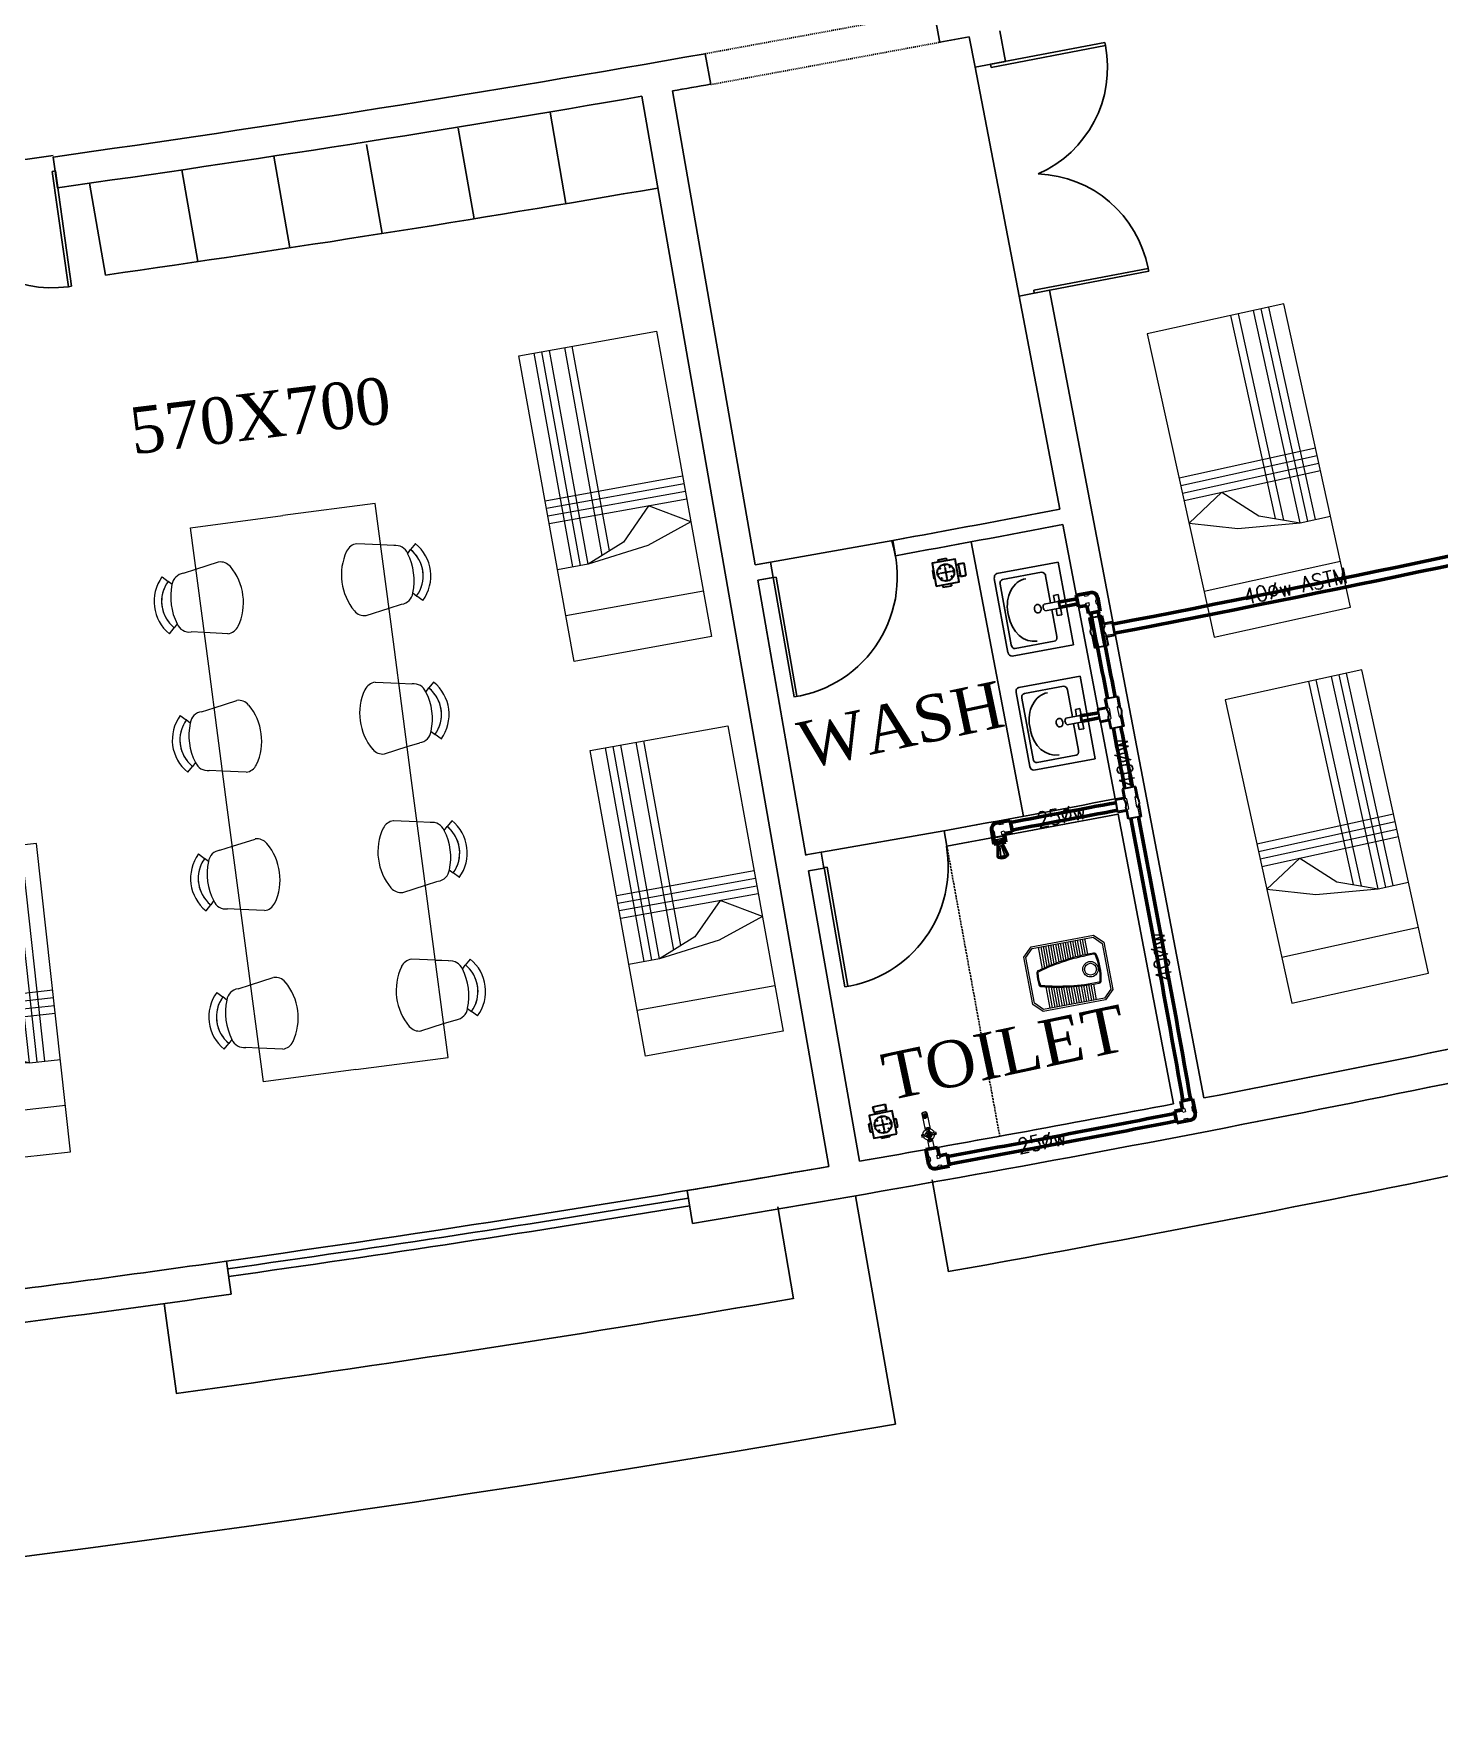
# Model space of a CAD drawing. Header units: metres. Extents: x 159409 to 239023, y 50504 to 95165.
# Drawn here: x 195314 to 196219, y 74682 to 75770 of the extents above; entities that cross this region are included whole.
import ezdxf
from ezdxf.enums import TextEntityAlignment as Align

# ---------------------------------------------------------------- set-up
doc = ezdxf.new("R2010")
doc.units = ezdxf.units.M
doc.header["$MEASUREMENT"] = 0
for name, pattern in [('09.MASON DET$0$HIDDEN', [0.125, 0.0625, -0.0625]), ('CONTINU', [0]), ('DASHED', [0.1875, 0.125, -0.0625])]:
    doc.linetypes.add(name, pattern=pattern)
for name, color, linetype in [('A-TEXT', 3, 'Continuous'), ('SANTEH', 7, 'Continuous'), ('TEXT', 3, 'Continuous')]:
    doc.layers.add(name, color=color, linetype=linetype)
for name, color, linetype, lineweight in [('cad-block.com', 7, 'Continuous', 5), ('FURN', 8, 'Continuous', 5), ('RJ- ANGLEValve', 1, 'Continuous', 25), ('RJ- D - TEXT', 7, 'Continuous', 20), ('RJ- DRA- FLOOR TRAP', 8, 'Continuous', 30), ('RJ- DRA-WASTE PIPE', 130, 'Continuous', 30), ('RJ- WS - SOLAR HW', 232, 'Continuous', 30), ('RJ- WS- COLD WATER', 152, 'Continuous', 30)]:
    doc.layers.add(name, color=color, linetype=linetype, lineweight=lineweight)
doc.styles.add('DIM', font='times.ttf', dxfattribs={"height": 0.3})
doc.styles.add('RJ', font='romans.shx')
doc.styles.get("Standard").update_dxf_attribs({"font": 'times.ttf', "height": 18})

# ---------------------------------------------------------------- blocks, each defined once
blk = doc.blocks.new('d2')
at = {"color": 8, "ltscale": 8}
for p, q in [((-332.772, -186.458, 9945.752), (-332.753, -186.454, 9945.752)), ((-332.628, -187.194, 9945.752), (-332.772, -186.458, 9945.752)), ((-332.609, -187.19, 9945.752), (-332.753, -186.454, 9945.752)), ((-332.753, -186.454, 9945.752), (-332.753, -186.454, 9945.732)), ((-332.753, -186.454, 9945.732), (-332.753, -186.454, 9945.732)), ((-334.226, -186.743, 9945.752), (-334.206, -186.739, 9945.752)), ((-334.082, -187.479, 9945.752), (-334.226, -186.743, 9945.752)), ((-334.062, -187.475, 9945.752), (-334.206, -186.739, 9945.752)), ((-332.628, -187.194, 9945.752), (-332.609, -187.19, 9945.752)), ((-334.063, -187.577, 9945.752), (-332.589, -187.288, 9945.752)), ((-334.082, -187.479, 9945.752), (-334.062, -187.475, 9945.752))]:
    blk.add_line(p, q, dxfattribs=at)
for centre, start, end in [((-332.628, -187.194, 9945.752), 101.092, 178.0402), ((-334.062, -187.475, 9945.752), 24.1438, 101.092)]:
    blk.add_arc(centre, 0.75, start, end, dxfattribs=at)
blk = doc.blocks.new('FREGTET')
at = {"layer": 'FURN'}
for p, q in [((-154.66, 109.191, -2766.571), (-154.635, 109.149, -2766.571)), ((-154.66, 109.191, -2766.571), (-154.635, 109.149, -2766.571)), ((-154.617, 109.122, -2766.571), (-154.635, 109.149, -2766.571)), ((-154.617, 109.122, -2766.571), (-154.635, 109.149, -2766.571)), ((-154.994, 109.041, -2766.571), (-155.133, 108.458, -2766.571)), ((-154.118, 108.833, -2766.571), (-154.994, 109.041, -2766.571)), ((-154.698, 109.057, -2766.571), (-154.732, 108.979, -2766.571)), ((-154.698, 109.057, -2766.571), (-154.732, 108.979, -2766.571)), ((-154.369, 109.063, -2766.571), (-154.341, 109.079, -2766.571)), ((-154.369, 109.063, -2766.571), (-154.341, 109.079, -2766.571)), ((-154.3, 109.105, -2766.571), (-154.341, 109.079, -2766.571)), ((-154.3, 109.105, -2766.571), (-154.341, 109.079, -2766.571)), ((-154.732, 108.979, -2766.571), (-154.793, 108.838, -2766.571)), ((-154.331, 108.884, -2766.571), (-154.327, 108.968, -2766.571)), ((-154.331, 108.884, -2766.571), (-154.327, 108.968, -2766.571)), ((-153.784, 108.982, -2766.571), (-153.76, 108.941, -2766.571)), ((-153.784, 108.982, -2766.571), (-153.76, 108.941, -2766.571)), ((-153.742, 108.914, -2766.571), (-153.76, 108.941, -2766.571)), ((-153.742, 108.914, -2766.571), (-153.76, 108.941, -2766.571)), ((-153.425, 108.897, -2766.571), (-153.465, 108.871, -2766.571)), ((-153.425, 108.897, -2766.571), (-153.465, 108.871, -2766.571)), ((-154.34, 108.731, -2766.571), (-154.331, 108.884, -2766.571)), ((-153.243, 108.625, -2766.571), (-154.118, 108.833, -2766.571)), ((-153.822, 108.848, -2766.571), (-153.856, 108.771, -2766.571)), ((-153.822, 108.848, -2766.571), (-153.856, 108.771, -2766.571)), ((-153.493, 108.854, -2766.571), (-153.465, 108.871, -2766.571)), ((-153.493, 108.854, -2766.571), (-153.465, 108.871, -2766.571)), ((-153.856, 108.771, -2766.571), (-153.917, 108.63, -2766.571)), ((-153.456, 108.676, -2766.571), (-153.451, 108.76, -2766.571)), ((-153.456, 108.676, -2766.571), (-153.451, 108.76, -2766.571)), ((-152.908, 108.774, -2766.571), (-152.884, 108.732, -2766.571)), ((-152.908, 108.774, -2766.571), (-152.884, 108.732, -2766.571)), ((-152.866, 108.705, -2766.571), (-152.884, 108.732, -2766.571)), ((-152.866, 108.705, -2766.571), (-152.884, 108.732, -2766.571)), ((-152.549, 108.689, -2766.571), (-152.59, 108.663, -2766.571)), ((-152.549, 108.689, -2766.571), (-152.59, 108.663, -2766.571)), ((-153.464, 108.523, -2766.571), (-153.456, 108.676, -2766.571)), ((-152.367, 108.417, -2766.571), (-153.243, 108.625, -2766.571)), ((-152.946, 108.64, -2766.571), (-152.98, 108.563, -2766.571)), ((-152.946, 108.64, -2766.571), (-152.98, 108.563, -2766.571)), ((-152.618, 108.646, -2766.571), (-152.59, 108.663, -2766.571)), ((-152.618, 108.646, -2766.571), (-152.59, 108.663, -2766.571)), ((-152.98, 108.563, -2766.571), (-153.042, 108.422, -2766.571)), ((-152.589, 108.314, -2766.571), (-152.58, 108.468, -2766.571)), ((-152.58, 108.468, -2766.571), (-152.576, 108.552, -2766.571)), ((-152.58, 108.468, -2766.571), (-152.576, 108.552, -2766.571)), ((-152.033, 108.566, -2766.571), (-152.008, 108.524, -2766.571)), ((-152.033, 108.566, -2766.571), (-152.008, 108.524, -2766.571)), ((-151.991, 108.497, -2766.571), (-152.008, 108.524, -2766.571)), ((-151.991, 108.497, -2766.571), (-152.008, 108.524, -2766.571)), ((-151.674, 108.481, -2766.571), (-151.714, 108.454, -2766.571)), ((-151.674, 108.481, -2766.571), (-151.714, 108.454, -2766.571)), ((-155.271, 107.874, -2766.571), (-155.133, 108.458, -2766.571)), ((-151.491, 108.209, -2766.571), (-152.367, 108.417, -2766.571)), ((-152.105, 108.355, -2766.571), (-152.166, 108.214, -2766.571)), ((-152.071, 108.432, -2766.571), (-152.105, 108.355, -2766.571)), ((-152.071, 108.432, -2766.571), (-152.105, 108.354, -2766.571)), ((-151.742, 108.438, -2766.571), (-151.714, 108.454, -2766.571)), ((-151.742, 108.438, -2766.571), (-151.714, 108.454, -2766.571)), ((-151.713, 108.106, -2766.571), (-151.705, 108.259, -2766.571)), ((-151.705, 108.259, -2766.571), (-151.7, 108.344, -2766.571)), ((-151.705, 108.259, -2766.571), (-151.7, 108.344, -2766.571)), ((-151.63, 107.625, -2766.571), (-151.491, 108.209, -2766.571)), ((-155.009, 107.811, -2766.571), (-155.001, 107.965, -2766.571)), ((-154.396, 107.666, -2766.571), (-155.271, 107.874, -2766.571)), ((-155.014, 107.727, -2766.571), (-155.009, 107.812, -2766.571)), ((-155.014, 107.727, -2766.571), (-155.009, 107.811, -2766.571)), ((-154.547, 107.857, -2766.571), (-154.609, 107.716, -2766.571)), ((-154.609, 107.716, -2766.571), (-154.643, 107.639, -2766.571)), ((-154.609, 107.716, -2766.571), (-154.643, 107.639, -2766.571)), ((-154.133, 107.603, -2766.571), (-154.125, 107.756, -2766.571)), ((-155.04, 107.59, -2766.571), (-154.999, 107.617, -2766.571)), ((-155.04, 107.59, -2766.571), (-154.999, 107.617, -2766.571)), ((-154.971, 107.633, -2766.571), (-154.999, 107.617, -2766.571)), ((-154.971, 107.633, -2766.571), (-154.999, 107.617, -2766.571)), ((-153.52, 107.458, -2766.571), (-154.396, 107.666, -2766.571)), ((-154.138, 107.519, -2766.571), (-154.133, 107.603, -2766.571)), ((-154.138, 107.519, -2766.571), (-154.133, 107.603, -2766.571)), ((-153.672, 107.649, -2766.571), (-153.733, 107.508, -2766.571)), ((-151.63, 107.625, -2766.571), (-151.769, 107.041, -2766.571)), ((-154.723, 107.574, -2766.571), (-154.705, 107.547, -2766.571)), ((-154.723, 107.574, -2766.571), (-154.705, 107.547, -2766.571)), ((-154.681, 107.505, -2766.571), (-154.705, 107.547, -2766.571)), ((-154.681, 107.505, -2766.571), (-154.705, 107.547, -2766.571)), ((-153.733, 107.508, -2766.571), (-153.767, 107.431, -2766.571)), ((-153.733, 107.508, -2766.571), (-153.767, 107.431, -2766.571)), ((-153.258, 107.395, -2766.571), (-153.249, 107.548, -2766.571)), ((-154.164, 107.382, -2766.571), (-154.124, 107.408, -2766.571)), ((-154.164, 107.382, -2766.571), (-154.124, 107.408, -2766.571)), ((-154.096, 107.425, -2766.571), (-154.124, 107.408, -2766.571)), ((-154.096, 107.425, -2766.571), (-154.124, 107.408, -2766.571)), ((-152.645, 107.249, -2766.571), (-153.52, 107.458, -2766.571)), ((-153.262, 107.311, -2766.571), (-153.258, 107.395, -2766.571)), ((-153.262, 107.311, -2766.571), (-153.258, 107.395, -2766.571)), ((-152.796, 107.441, -2766.571), (-152.858, 107.3, -2766.571)), ((-153.847, 107.366, -2766.571), (-153.83, 107.338, -2766.571)), ((-153.847, 107.366, -2766.571), (-153.83, 107.338, -2766.571)), ((-153.805, 107.297, -2766.571), (-153.83, 107.338, -2766.571)), ((-153.805, 107.297, -2766.571), (-153.83, 107.338, -2766.571)), ((-152.858, 107.3, -2766.571), (-152.892, 107.223, -2766.571)), ((-152.858, 107.3, -2766.571), (-152.892, 107.223, -2766.571)), ((-152.382, 107.187, -2766.571), (-152.374, 107.34, -2766.571)), ((-153.289, 107.174, -2766.571), (-153.248, 107.2, -2766.571)), ((-153.289, 107.174, -2766.571), (-153.248, 107.2, -2766.571)), ((-153.22, 107.216, -2766.571), (-153.248, 107.2, -2766.571)), ((-153.22, 107.216, -2766.571), (-153.248, 107.2, -2766.571)), ((-152.972, 107.157, -2766.571), (-152.954, 107.13, -2766.571)), ((-152.972, 107.157, -2766.571), (-152.954, 107.13, -2766.571)), ((-151.769, 107.041, -2766.571), (-152.645, 107.249, -2766.571)), ((-152.387, 107.103, -2766.571), (-152.382, 107.187, -2766.571)), ((-152.387, 107.103, -2766.571), (-152.382, 107.187, -2766.571)), ((-151.921, 107.233, -2766.571), (-151.982, 107.092, -2766.571)), ((-152.93, 107.089, -2766.571), (-152.954, 107.13, -2766.571)), ((-152.93, 107.089, -2766.571), (-152.954, 107.13, -2766.571)), ((-151.982, 107.092, -2766.571), (-152.016, 107.014, -2766.571)), ((-151.982, 107.092, -2766.571), (-152.016, 107.014, -2766.571)), ((-152.413, 106.966, -2766.571), (-152.373, 106.992, -2766.571)), ((-152.413, 106.966, -2766.571), (-152.373, 106.992, -2766.571)), ((-152.345, 107.008, -2766.571), (-152.373, 106.992, -2766.571)), ((-152.345, 107.008, -2766.571), (-152.373, 106.992, -2766.571)), ((-152.096, 106.949, -2766.571), (-152.078, 106.922, -2766.571)), ((-152.096, 106.949, -2766.571), (-152.078, 106.922, -2766.571)), ((-152.054, 106.88, -2766.571), (-152.078, 106.922, -2766.571)), ((-152.054, 106.88, -2766.571), (-152.078, 106.922, -2766.571))]:
    blk.add_line(p, q, dxfattribs=at)
for centre, radius, start, end in [((-154.525, 108.959, -2766.571), 0.268, 33.0269, 120.2325), ((-154.525, 108.959, -2766.571), 0.268, 33.0269, 120.2325), ((-154.615, 109.037, -2766.571), 0.0847, 91.5148, 166.6297), ((-154.615, 109.037, -2766.571), 0.0847, 91.5148, 166.6297), ((-154.525, 108.959, -2766.571), 0.219, 33.0269, 120.2325), ((-154.525, 108.959, -2766.571), 0.219, 46.2775, 120.2325), ((-154.576, 108.746, -2766.571), 0.378, 56.8909, 96.3685), ((-154.576, 108.746, -2766.571), 0.378, 56.8909, 96.3685), ((-154.409, 108.988, -2766.571), 0.0847, 346.6297, 61.7447), ((-154.409, 108.988, -2766.571), 0.0847, 346.6297, 61.7447), ((-153.649, 108.751, -2766.571), 0.268, 33.0269, 120.2325), ((-153.649, 108.751, -2766.571), 0.268, 33.0269, 120.2325), ((-153.74, 108.829, -2766.571), 0.0847, 91.5148, 166.6297), ((-153.74, 108.829, -2766.571), 0.0847, 91.5148, 166.6297), ((-153.649, 108.751, -2766.571), 0.219, 33.0269, 120.2325), ((-153.649, 108.751, -2766.571), 0.219, 46.2775, 120.2325), ((-153.7, 108.538, -2766.571), 0.378, 56.8909, 96.3685), ((-153.7, 108.538, -2766.571), 0.378, 56.8909, 96.3685), ((-154.711, 108.819, -2766.571), 0.0847, 166.6297, 224.3988), ((-154.711, 108.819, -2766.571), 0.0847, 166.6297, 224.3988), ((-153.534, 108.78, -2766.571), 0.0847, 346.6297, 61.7447), ((-153.534, 108.78, -2766.571), 0.0847, 346.6297, 61.7447), ((-152.774, 108.543, -2766.571), 0.268, 33.0269, 120.2325), ((-152.774, 108.543, -2766.571), 0.268, 33.0269, 120.2325), ((-154.512, 109.013, -2766.571), 0.363, 224.3988, 288.8607), ((-154.512, 109.013, -2766.571), 0.363, 224.3988, 288.8607), ((-154.422, 108.75, -2766.571), 0.0847, 288.8607, 346.6297), ((-154.422, 108.75, -2766.571), 0.0847, 288.8607, 346.6297), ((-152.864, 108.621, -2766.571), 0.0847, 91.5148, 166.6297), ((-152.864, 108.621, -2766.571), 0.0847, 91.5148, 166.6297), ((-152.774, 108.543, -2766.571), 0.219, 33.0269, 120.2325), ((-152.774, 108.543, -2766.571), 0.219, 46.2775, 120.2325), ((-152.824, 108.33, -2766.571), 0.378, 56.8909, 96.3685), ((-152.824, 108.33, -2766.571), 0.378, 56.8909, 96.3685), ((-153.835, 108.611, -2766.571), 0.0847, 166.6297, 224.3988), ((-153.835, 108.611, -2766.571), 0.0847, 166.6297, 224.3988), ((-152.658, 108.572, -2766.571), 0.0847, 346.6297, 61.7447), ((-152.658, 108.572, -2766.571), 0.0847, 346.6297, 61.7447), ((-151.898, 108.335, -2766.571), 0.268, 33.0269, 120.2325), ((-151.898, 108.335, -2766.571), 0.268, 33.0269, 120.2325), ((-153.636, 108.805, -2766.571), 0.363, 224.3988, 288.8607), ((-153.636, 108.805, -2766.571), 0.363, 224.3988, 288.8607), ((-153.547, 108.542, -2766.571), 0.0847, 288.8607, 346.6297), ((-153.547, 108.542, -2766.571), 0.0847, 288.8607, 346.6297), ((-151.988, 108.413, -2766.571), 0.0847, 91.5148, 166.6297), ((-151.988, 108.413, -2766.571), 0.0847, 91.5148, 166.6297), ((-151.898, 108.335, -2766.571), 0.219, 33.0269, 120.2325), ((-151.898, 108.335, -2766.571), 0.219, 46.2775, 120.2325), ((-151.949, 108.122, -2766.571), 0.378, 56.8909, 96.3685), ((-151.949, 108.122, -2766.571), 0.378, 56.8909, 96.3685), ((-152.959, 108.403, -2766.571), 0.0847, 166.6297, 224.3988), ((-152.959, 108.403, -2766.571), 0.0847, 166.6297, 224.3988), ((-151.782, 108.364, -2766.571), 0.0847, 346.6297, 61.7447), ((-151.782, 108.364, -2766.571), 0.0847, 346.6297, 61.7447), ((-152.761, 108.597, -2766.571), 0.363, 224.3988, 288.8607), ((-152.761, 108.597, -2766.571), 0.363, 224.3988, 288.8607), ((-152.671, 108.334, -2766.571), 0.0847, 288.8607, 346.6297), ((-152.671, 108.334, -2766.571), 0.0847, 288.8607, 346.6297), ((-152.084, 108.194, -2766.571), 0.0847, 166.6297, 224.3988), ((-152.084, 108.194, -2766.571), 0.0847, 166.6297, 224.3988), ((-151.885, 108.389, -2766.571), 0.363, 224.3988, 288.8607), ((-151.885, 108.389, -2766.571), 0.363, 224.3988, 288.8607), ((-154.828, 107.682, -2766.571), 0.363, 44.3988, 108.8607), ((-154.828, 107.682, -2766.571), 0.363, 44.3988, 108.8607), ((-151.795, 108.126, -2766.571), 0.0847, 288.8607, 346.6297), ((-151.795, 108.126, -2766.571), 0.0847, 288.8607, 346.6297), ((-154.918, 107.945, -2766.571), 0.0847, 108.8607, 166.6297), ((-154.918, 107.945, -2766.571), 0.0847, 108.8607, 166.6297), ((-154.63, 107.876, -2766.571), 0.0847, 346.6297, 44.3988), ((-154.63, 107.876, -2766.571), 0.0847, 346.6297, 44.3988), ((-154.043, 107.737, -2766.571), 0.0847, 108.8607, 166.6297), ((-154.043, 107.737, -2766.571), 0.0847, 108.8607, 166.6297), ((-153.953, 107.474, -2766.571), 0.363, 44.3988, 108.8607), ((-153.953, 107.474, -2766.571), 0.363, 44.3988, 108.8607), ((-154.931, 107.707, -2766.571), 0.0847, 166.6297, 241.7447), ((-154.931, 107.707, -2766.571), 0.0847, 166.6297, 241.7447), ((-153.754, 107.668, -2766.571), 0.0847, 346.6297, 44.3988), ((-153.754, 107.668, -2766.571), 0.0847, 346.6297, 44.3988), ((-154.816, 107.736, -2766.571), 0.219, 213.0269, 300.2325), ((-154.816, 107.736, -2766.571), 0.219, 213.0269, 286.9819), ((-154.765, 107.949, -2766.571), 0.378, 236.8909, 276.3685), ((-154.765, 107.949, -2766.571), 0.378, 236.8909, 276.3685), ((-154.725, 107.658, -2766.571), 0.0847, 271.5148, 346.6297), ((-154.725, 107.658, -2766.571), 0.0847, 271.5148, 346.6297), ((-153.167, 107.529, -2766.571), 0.0847, 108.8607, 166.6297), ((-153.167, 107.529, -2766.571), 0.0847, 108.8607, 166.6297), ((-153.077, 107.266, -2766.571), 0.363, 44.3988, 108.8607), ((-153.077, 107.266, -2766.571), 0.363, 44.3988, 108.8607), ((-154.816, 107.736, -2766.571), 0.268, 213.0269, 300.2325), ((-154.816, 107.736, -2766.571), 0.268, 213.0269, 300.2325), ((-154.056, 107.499, -2766.571), 0.0847, 166.6297, 241.7447), ((-154.056, 107.499, -2766.571), 0.0847, 166.6297, 241.7447), ((-152.879, 107.46, -2766.571), 0.0847, 346.6297, 44.3988), ((-152.879, 107.46, -2766.571), 0.0847, 346.6297, 44.3988), ((-153.94, 107.528, -2766.571), 0.268, 213.0269, 300.2325), ((-153.94, 107.528, -2766.571), 0.268, 213.0269, 300.2325), ((-153.94, 107.528, -2766.571), 0.219, 213.0269, 300.2325), ((-153.94, 107.528, -2766.571), 0.219, 213.0269, 286.9819), ((-153.889, 107.741, -2766.571), 0.378, 236.8909, 276.3685), ((-153.889, 107.741, -2766.571), 0.378, 236.8909, 276.3685), ((-153.85, 107.45, -2766.571), 0.0847, 271.5148, 346.6297), ((-153.85, 107.45, -2766.571), 0.0847, 271.5148, 346.6297), ((-152.291, 107.321, -2766.571), 0.0847, 108.8607, 166.6297), ((-152.291, 107.321, -2766.571), 0.0847, 108.8607, 166.6297), ((-152.202, 107.058, -2766.571), 0.363, 44.3988, 108.8607), ((-152.202, 107.058, -2766.571), 0.363, 44.3988, 108.8607), ((-153.18, 107.291, -2766.571), 0.0847, 166.6297, 241.7447), ((-153.18, 107.291, -2766.571), 0.0847, 166.6297, 241.7447), ((-152.003, 107.252, -2766.571), 0.0847, 346.6297, 44.3988), ((-152.003, 107.252, -2766.571), 0.0847, 346.6297, 44.3988), ((-153.064, 107.32, -2766.571), 0.268, 213.0269, 300.2325), ((-153.064, 107.32, -2766.571), 0.268, 213.0269, 300.2325), ((-153.064, 107.32, -2766.571), 0.219, 213.0269, 300.2325), ((-153.064, 107.32, -2766.571), 0.219, 213.0269, 286.9819), ((-153.014, 107.533, -2766.571), 0.378, 236.8909, 276.3685), ((-153.014, 107.533, -2766.571), 0.378, 236.8909, 276.3685), ((-152.974, 107.242, -2766.571), 0.0847, 271.5148, 346.6297), ((-152.974, 107.242, -2766.571), 0.0847, 271.5148, 346.6297), ((-152.304, 107.083, -2766.571), 0.0847, 166.6297, 241.7447), ((-152.304, 107.083, -2766.571), 0.0847, 166.6297, 241.7447), ((-152.189, 107.112, -2766.571), 0.268, 213.0269, 300.2325), ((-152.189, 107.112, -2766.571), 0.268, 213.0269, 300.2325), ((-152.189, 107.112, -2766.571), 0.219, 213.0269, 300.2325), ((-152.189, 107.112, -2766.571), 0.219, 213.0269, 286.9819), ((-152.138, 107.325, -2766.571), 0.378, 236.8909, 276.3685), ((-152.138, 107.325, -2766.571), 0.378, 236.8909, 276.3685), ((-152.098, 107.034, -2766.571), 0.0847, 271.5148, 346.6297), ((-152.098, 107.034, -2766.571), 0.0847, 271.5148, 346.6297)]:
    blk.add_arc(centre, radius, start, end, dxfattribs=at)
blk = doc.blocks.new('A$C25933C84')
at = {"linetype": 'Continuous'}
for p, q in [((0, 0.9), (2, 0.9)), ((0, 0), (0, 0.9)), ((0.3, 0.9), (0.3, 0)), ((0.6, 0.7), (0.6, 0.9)), ((2, 0.9), (2, 0)), ((0.65, 0.3), (0.6, 0.7)), ((0.7, 0.45), (0.6, 0.7)), ((0.9, 0.25), (0.7, 0.45)), ((0.75, 0), (0.65, 0.3)), ((0.75, 0), (0.9, 0.25)), ((2, 0), (0, 0))]:
    blk.add_line(p, q, dxfattribs=at)
for p, q in [((0.9, 0), (0.9, 0.9)), ((0.95, 0), (0.95, 0.9)), ((1, 0), (1, 0.9)), ((1.05, 0), (1.05, 0.9)), ((0.6, 0.8), (2, 0.8)), ((0.6, 0.75), (2, 0.75)), ((0.6, 0.7), (2, 0.7)), ((0.64, 0.6), (2, 0.6)), ((0.66, 0.55), (2, 0.55))]:
    blk.add_line(p, q)
blk = doc.blocks.new('FEGREGRE')
at = {"color": 20, "ltscale": 10}
for p, q in [((356209.8, 113902.5, 0.4), (356220.3, 113843.4, 0.4)), ((356110.4, 113885.1, 0.4), (356120.5, 113826, 0.4)), ((355715.3, 113822.9, 0.4), (355723.3, 113764.9, 0.4))]:
    blk.add_line(p, q, dxfattribs=at)
for centre, start, end in [((353970.4, 126473.1, 0.4), 280.10083, 281.89721), ((353970.3, 126473.1, 0.4), 277.85338, 279.64858)]:
    blk.add_arc(centre, 12828.5, start, end, dxfattribs=at)
blk = doc.blocks.new('TRTH')
at = {"color": 42, "ltscale": 8}
for p, q in [((-589.839, -68.759), (-589.839, -67.98)), ((-589.819, -68.759), (-589.819, -67.979)), ((-589.839, -68.759), (-589.819, -68.759)), ((-589.839, -68.859), (-589.039, -68.859))]:
    blk.add_line(p, q, dxfattribs=at)
blk.add_arc((-589.819, -68.759), 0.78, 0, 91.4693, dxfattribs=at)
blk = doc.blocks.new('FEFRGR')
at = {"color": 1, "ltscale": 8}
for p, q in [((138643.8, 119828, 0.4), (138722.6, 119842, 0.4)), ((138645.5, 119818.1, 0.4), (138647.5, 119818.4, 0.4)), ((138645.5, 119818.1, 0.4), (138659, 119741.3, 0.4)), ((138647.5, 119818.4, 0.4), (138660.9, 119741.6, 0.4))]:
    blk.add_line(p, q, dxfattribs=at)
blk.add_arc((138647.5, 119818.4, 0.4), 78, 278.4355, 17.5068, dxfattribs=at)
blk = doc.blocks.new('Rac7')
at = {"color": 0}
for p, q in [((-39474, -23808), (-38988, -23808)), ((-39501, -24232), (-39501, -23830)), ((-39457, -23859), (-39457, -24115)), ((-39032, -23838), (-39430, -23838)), ((-39221, -23855), (-39241, -23855)), ((-39005, -24115), (-39005, -23859)), ((-39005, -23859), (-39005, -23859)), ((-38961, -23830), (-38961, -24232)), ((-39430, -24136), (-39253, -24136)), ((-39253, -24186), (-39253, -24094)), ((-39209, -24186), (-39209, -24094)), ((-39209, -24136), (-39032, -24136)), ((-38961, -24232), (-39501, -24232)), ((-39297, -24164), (-39253, -24164)), ((-39297, -24194), (-39297, -24164)), ((-39165, -24194), (-39297, -24194)), ((-39253, -24186), (-39209, -24186)), ((-39209, -24164), (-39165, -24164)), ((-39165, -24164), (-39165, -24194))]:
    blk.add_line(p, q, dxfattribs=at)
at = {"color": 0, "extrusion": (0, 0, -1)}
for centre, major_axis, start_param, end_param in [((-39474, -23830), (-27, 0), 0, 1.570796), ((-38988, -23830), (-27, 0), 1.570796, 3.141593), ((-39430, -23859), (-27, 0), 0, 1.570796), ((-39241, -24007), (-194, 0), 0, 1.570796), ((-39221, -24007), (-194, 0), 1.570796, 3.141593), ((-39032, -23859), (-27, 0), 1.570796, 3.141593), ((-39430, -24115), (-27, 0), -1.570796, 0), ((-39231, -24104), (-25.3, 0), 0.552816, 2.588777), ((-39032, -24115), (-27, 0), -3.141593, -1.570796)]:
    blk.add_ellipse(centre, major_axis=major_axis, ratio=0.785714, start_param=start_param, end_param=end_param, dxfattribs=at)
blk.add_ellipse((-39231, -24048), major_axis=(-27.9, 0), ratio=0.785714, dxfattribs=at)
blk = doc.blocks.new('A$C3F2B028C')
at = {"color": 34, "linetype": 'Continuous'}
for points in [[(0, -8), (0, 8)], [(8.1, 5.6), (3.9, 5.6), (3.9, -6.1), (16.2, -6.1), (16.2, 5.6), (11, 5.6)], [(8.1, 3.7), (3.9, 3.7)], [(8.1, 2.5), (8.1, 6.8), (11, 6.8), (11, 2.5)], [(34.5, 7.7), (16.2, 3.7), (11, 3.7)], [(34.5, 3.5), (16.2, 1.7)], [(34.5, -7.7), (16.2, -3.7), (3.9, -3.7)], [(34.5, -3.5), (16.2, -1.7)]]:
    blk.add_lwpolyline(points, dxfattribs=at)
for points in [[(3.9, 5.6, 0.303122), (0, 8)], [(34.5, -10.3, 0.446482), (34.5, 10.3)], [(34.5, -8, 0.372706), (34.5, 8)], [(34.5, -3.4, 0.176556), (34.5, 3.4)], [(0, -8, 0.170448), (3.9, -6.1)]]:
    blk.add_lwpolyline(points, format="xyb", dxfattribs=at)
blk.add_lwpolyline([(34.5, -10.3), (34.5, 10.3), (16.2, 5.7), (16.2, -6.1)], close=True, dxfattribs=at)
for radius in [3.07, 2.68]:
    blk.add_circle((9.5, -0.3), radius, dxfattribs=at)
blk = doc.blocks.new('11')
at = {"layer": 'cad-block.com', "color": 193, "linetype": 'CONTINU'}
for points in [[(2881.4, 12621.8, 0.299875), (2858.2, 12598.7)], [(2916.6, 12598.7, 0.299858), (2893.4, 12621.8)], [(2858.2, 12586.7, 0.299878), (2881.4, 12563.5)], [(2881.4, 12608.6, 0.21619), (2871.4, 12598.7)], [(2871.4, 12586.7, 0.216195), (2881.4, 12576.7)], [(2881.4, 12603.4, 0.138814), (2876.7, 12598.7)], [(2876.7, 12586.7, 0.138819), (2881.4, 12581.9)], [(2881.4, 12603, 0.131669), (2877, 12598.7)], [(2877, 12586.7, 0.131679), (2881.4, 12582.3)], [(2879.4, 12598.7, 0.414466), (2881.4, 12600.7)], [(2881.4, 12584.7, 0.414465), (2879.4, 12586.7)], [(2903.4, 12598.7, 0.216158), (2893.4, 12608.6)], [(2898.1, 12598.7, 0.13877), (2893.4, 12603.4)], [(2897.8, 12598.7, 0.131627), (2893.4, 12603)], [(2893.4, 12600.7, 0.41557), (2895.4, 12598.7)], [(2895.4, 12586.7, 0.414476), (2893.4, 12584.7)], [(2893.4, 12582.3, 0.131637), (2897.8, 12586.7)], [(2893.4, 12581.9, 0.138776), (2898.1, 12586.7)], [(2893.4, 12576.7, 0.216162), (2903.4, 12586.7)], [(2893.4, 12563.5, 0.299861), (2916.6, 12586.7)]]:
    blk.add_lwpolyline(points, format="xyb", dxfattribs=at)
for points in [[(2881.4, 12600.7), (2881.4, 12629.7)], [(2881.4, 12629.7), (2893.4, 12629.7)], [(2887.4, 12555.7), (2887.4, 12629.7)], [(2893.4, 12600.7), (2893.4, 12629.7)], [(2850.4, 12586.7), (2850.4, 12598.7)], [(2850.4, 12598.7), (2879.4, 12598.7)], [(2850.4, 12592.7), (2924.4, 12592.7)], [(2850.4, 12586.7), (2879.4, 12586.7)], [(2879.4, 12598.7), (2887.4, 12592.7)], [(2887.4, 12592.7), (2879.4, 12586.7)], [(2881.4, 12584.7), (2893.4, 12600.7)], [(2881.4, 12600.7), (2887.4, 12592.7)], [(2881.4, 12555.7), (2881.4, 12584.7)], [(2881.4, 12555.7), (2893.4, 12555.7)], [(2887.4, 12592.7), (2895.4, 12598.7)], [(2895.4, 12586.7), (2887.4, 12592.7)], [(2887.4, 12592.7), (2893.4, 12584.7)], [(2893.4, 12555.7), (2893.4, 12584.7)], [(2895.4, 12598.7), (2924.4, 12598.7)], [(2895.4, 12586.7), (2924.4, 12586.7)], [(2924.4, 12586.7), (2924.4, 12598.7)]]:
    blk.add_lwpolyline(points, dxfattribs=at)
blk = doc.blocks.new('A$C09B008CF')
at = {"ltscale": 10}
h = blk.add_hatch(dxfattribs=at)
h.set_pattern_fill('ANSI31', color=193)
h.set_pattern_definition([(45, (-199988.31619, -111860.95241), (-0.08838834765, 0.08838834765), [])])
edge = h.paths.add_edge_path()
edge.add_arc((9.3, 5.3), 1.57, 0, 360)
at = {"color": 193, "ltscale": 10}
for p, q in [((12.5, 47.9), (6, 47.9)), ((6, 1.5), (7.5, 0)), ((7.5, 0), (11, 0)), ((12.5, 1.5), (11, 0))]:
    blk.add_line(p, q, dxfattribs=at)
for radius in [2.74, 1.57]:
    blk.add_circle((9.3, 5.3), radius, dxfattribs=at)
at = {"layer": 'cad-block.com', "color": 193, "linetype": 'CONTINU'}
for points in [[(6, 36.1), (6, 47.9)], [(12.5, 36.1), (12.5, 47.9)], [(6, 1.5), (6, 22.8)], [(12.5, 1.5), (12.5, 22.8)]]:
    blk.add_lwpolyline(points, dxfattribs=at)
at = {"layer": 'cad-block.com', "color": 193, "linetype": 'CONTINU', "xscale": 0.25, "yscale": 0.25, "zscale": 0.25}
blk.add_blockref('11', (-712.6, -3118.7), dxfattribs=at)
blk = doc.blocks.new('Floor trap-3')
at = {"layer": 'RJ- DRA- FLOOR TRAP', "color": 8, "lineweight": 0}
for p, q in [((-3.8, 9.1), (-3.8, 12.5)), ((3.7, 9.1), (3.7, 12.5)), ((-7.5, 1.8), (-9, 1.8)), ((-3.8, 9.1), (3.7, 9.1)), ((-3.8, 9.1), (-3.4, 8.7)), ((-3.4, 8.7), (3.4, 8.7)), ((-3.4, 8.7), (-3.4, 7.5)), ((3.7, 9.1), (3.4, 8.7)), ((3.4, 8.7), (3.4, 7.5)), ((7.5, 1.8), (9, 1.8)), ((-7.5, -3.2), (-9, -3.2)), ((-2.5, -7.5), (-2.5, -8.3)), ((2.5, -7.5), (2.5, -8.3)), ((7.5, -3.2), (9, -3.2))]:
    blk.add_line(p, q, dxfattribs=at)
at = {"layer": 'RJ- DRA- FLOOR TRAP', "color": 11, "lineweight": 30}
for p, q in [((-3.6, 0), (3.6, 0)), ((0, 3.6), (0, -3.6))]:
    blk.add_line(p, q, dxfattribs=at)
at = {"layer": 'RJ- DRA- FLOOR TRAP', "color": 126, "lineweight": 30}
blk.add_lwpolyline([(7.5, -7.5), (7.5, 7.5), (-7.5, 7.5), (-7.5, -7.5)], close=True, dxfattribs=at)
blk.add_circle((0, 0), 5.5, dxfattribs=at)
at = {"layer": 'RJ- DRA- FLOOR TRAP', "lineweight": 30, "extrusion": (0, 0, -1)}
for centre, major_axis, start_param, end_param in [((-4.6, 0), (-0.165, 0.165), 3.141593, 9.424778), ((-3.2, 3.2), (0.165, 0.165), 4.712389, 10.995574), ((0, 4.6), (-0.165, 0.165), 3.141593, 9.424778), ((3.2, 3.2), (-0.165, 0.165), 3.141593, 9.424778), ((4.6, 0), (0.165, 0.165), 4.712389, 10.995574)]:
    blk.add_ellipse(centre, major_axis=major_axis, ratio=1, start_param=start_param, end_param=end_param, dxfattribs=at)
at = {"layer": 'RJ- DRA- FLOOR TRAP', "lineweight": 30}
for centre, major_axis, start_param, end_param in [((-3.2, -3.2), (0.165, -0.165), 4.712389, 10.995574), ((0, -4.6), (-0.165, -0.165), 3.141593, 9.424778), ((3.2, -3.2), (-0.165, -0.165), 3.141593, 9.424778)]:
    blk.add_ellipse(centre, major_axis=major_axis, ratio=1, start_param=start_param, end_param=end_param, dxfattribs=at)
at = {"layer": 'RJ- DRA-WASTE PIPE', "lineweight": 30}
for p, q in [((-4.1, 9.1), (-4.1, 12.5)), ((-4.1, 12.5), (4.1, 12.5)), ((4.1, 9.1), (4.1, 12.5)), ((-7.5, 2.1), (-9, 2.1)), ((-9, -3.4), (-9, 2.1)), ((-4.1, 9.1), (-3.8, 8.7)), ((-3.8, 8.7), (-3.8, 7.5)), ((4.1, 9.1), (3.7, 8.7)), ((3.7, 8.7), (3.7, 7.5)), ((7.5, 2.1), (9, 2.1)), ((9, -3.4), (9, 2.1)), ((-7.5, -3.4), (-9, -3.4)), ((-2.7, -7.5), (-2.7, -8.3)), ((-2.7, -8.3), (2.7, -8.3)), ((2.7, -7.5), (2.7, -8.3)), ((7.5, -3.4), (9, -3.4))]:
    blk.add_line(p, q, dxfattribs=at)
blk = doc.blocks.new('A$C48064110')
at = {"lineweight": 5}
for p, q in [((0, 0.467), (0.057, 0.524)), ((0, 0.057), (0, 0.467)), ((0.012, 0.462), (0.062, 0.512)), ((0.012, 0.062), (0.012, 0.462)), ((0.057, 0.524), (0.367, 0.524)), ((0.062, 0.512), (0.362, 0.512)), ((0.362, 0.512), (0.412, 0.462)), ((0.367, 0.524), (0.424, 0.467)), ((0.412, 0.462), (0.412, 0.062)), ((0.424, 0.467), (0.424, 0.057)), ((0.114, 0.408), (0.012, 0.408)), ((0.114, 0.392), (0.012, 0.392)), ((0.115, 0.376), (0.012, 0.376)), ((0.115, 0.36), (0.012, 0.36)), ((0.116, 0.344), (0.012, 0.344)), ((0.117, 0.328), (0.012, 0.328)), ((0.307, 0.328), (0.412, 0.328)), ((0.308, 0.344), (0.412, 0.344)), ((0.309, 0.376), (0.412, 0.376)), ((0.309, 0.36), (0.412, 0.36)), ((0.31, 0.408), (0.412, 0.408)), ((0.31, 0.392), (0.412, 0.392)), ((0.119, 0.312), (0.012, 0.312)), ((0.12, 0.296), (0.012, 0.296)), ((0.122, 0.28), (0.012, 0.28)), ((0.124, 0.264), (0.012, 0.264)), ((0.126, 0.248), (0.012, 0.248)), ((0.128, 0.232), (0.012, 0.232)), ((0.296, 0.232), (0.412, 0.232)), ((0.298, 0.248), (0.412, 0.248)), ((0.3, 0.264), (0.412, 0.264)), ((0.302, 0.28), (0.412, 0.28)), ((0.304, 0.296), (0.412, 0.296)), ((0.305, 0.312), (0.412, 0.312)), ((0.13, 0.216), (0.012, 0.216)), ((0.133, 0.2), (0.012, 0.2)), ((0.136, 0.184), (0.012, 0.184)), ((0.139, 0.168), (0.012, 0.168)), ((0.142, 0.152), (0.012, 0.152)), ((0.145, 0.136), (0.012, 0.136)), ((0.149, 0.12), (0.012, 0.12)), ((0.275, 0.12), (0.412, 0.12)), ((0.279, 0.136), (0.412, 0.136)), ((0.282, 0.152), (0.412, 0.152)), ((0.285, 0.168), (0.412, 0.168)), ((0.288, 0.184), (0.412, 0.184)), ((0.291, 0.2), (0.412, 0.2)), ((0.294, 0.216), (0.412, 0.216)), ((0.057, 0), (0, 0.057)), ((0.153, 0.104), (0.012, 0.104)), ((0.062, 0.012), (0.012, 0.062)), ((0.367, 0), (0.057, 0)), ((0.362, 0.012), (0.062, 0.012)), ((0.271, 0.104), (0.412, 0.104)), ((0.412, 0.062), (0.362, 0.012)), ((0.424, 0.057), (0.367, 0))]:
    blk.add_line(p, q, dxfattribs=at)
for radius in [0.05, 0.038]:
    blk.add_circle((0.212, 0.407), radius, dxfattribs=at)
for centre, radius, start, end in [((0.129, 0.447), 0.015, 90, 187.125), ((1.449, 0.424), 1.335, 179.0958, 195.1543), ((0.129, 0.447), 0.008, 85.2938, 190.1027), ((1.449, 0.424), 1.328, 179.0713, 195.1788), ((0.212, 0.09), 0.381, 77.4091, 102.5909), ((0.212, 0.09), 0.374, 77.2725, 102.7275), ((-1.025, 0.424), 1.328, 344.8212, 0.9287), ((-1.025, 0.424), 1.335, 344.8457, 0.9042), ((0.295, 0.447), 0.008, 349.8973, 94.7062), ((0.295, 0.447), 0.015, 352.875, 90), ((0.175, 0.077), 0.015, 187.125, 270), ((0.175, 0.077), 0.008, 184.1473, 273.2179), ((0.212, 0.305), 0.245, 261.386, 278.614), ((0.212, 0.305), 0.238, 261.2402, 278.7598), ((0.249, 0.077), 0.008, 266.7821, 355.8527), ((0.249, 0.077), 0.015, 270, 352.875)]:
    blk.add_arc(centre, radius, start, end, dxfattribs=at)
blk = doc.blocks.new('A$C12DB153C')
at = {"linetype": 'Continuous', "ltscale": 10}
for p, q in [((-2.78, 0.53), (-0.73, 0.53)), ((-2.78, -1.99), (-2.78, 0.53)), ((1.26, 2.08), (-1.26, 2.08)), ((-1.26, 2.08), (-1.26, 0.53)), ((0.73, 0.53), (2.8, 0.53)), ((1.26, 2.08), (1.26, 0.53)), ((2.8, -1.99), (2.8, 0.53)), ((-2.78, -1.99), (-0.62, -1.99)), ((0.62, -1.99), (2.8, -1.99))]:
    blk.add_line(p, q, dxfattribs=at)
at = {"color": 8, "linetype": 'Continuous', "lineweight": 0}
for p, q in [((-2.78, 0.26), (-1.19, 0.26)), ((-1, 2.08), (-1, 0.53)), ((0.93, 0), (-0.9, 0)), ((1, 2.08), (1, 0.53)), ((2.8, 0.26), (1.22, 0.26)), ((-2.78, -1.73), (-1.19, -1.73)), ((-0.9, -1.47), (0.93, -1.47)), ((2.8, -1.73), (1.22, -1.73))]:
    blk.add_line(p, q, dxfattribs=at)
for centre, start, end in [((-1.19, -0.03), 5.7392, 90), ((1.22, -0.03), 90, 174.2608), ((-1.19, -1.44), 270, 354.2608), ((1.22, -1.44), 185.7392, 270)]:
    blk.add_arc(centre, 0.293, start, end, dxfattribs=at)
at = {"linetype": 'Continuous', "ltscale": 10, "extrusion": (0, 0, -1)}
for centre, start_param, end_param in [((0, 1.55), 3.309118, 4.544863), ((0, -0.9), 2.9928, 4.847677)]:
    blk.add_ellipse(centre, major_axis=(-0.891, 0.891), ratio=1, start_param=start_param, end_param=end_param, dxfattribs=at)
blk = doc.blocks.new('A$C0C4120B1')
at = {"color": 8, "linetype": 'Continuous', "lineweight": 5}
for p, q in [((7, 13.3), (5.3, 12.8)), ((11.9, 15.4), (7.7, 14.3)), ((8.1, 8.9), (6.6, 8.5)), ((13.5, 9.5), (9.2, 8.4))]:
    blk.add_line(p, q, dxfattribs=at)
for centre, radius, start, end in [((3.9, 10.1), 3.05, 62.0538, 237.3896), ((7.9, 13.4), 0.896, 104.7217, 194.7217), ((9, 9.3), 0.896, 194.7217, 284.7217)]:
    blk.add_arc(centre, radius, start, end, dxfattribs=at)
at = {"layer": 'RJ- WS - SOLAR HW', "color": 8, "linetype": 'Continuous', "lineweight": 5}
for p, q in [((2.7, 5.5), (2.2, 7.6)), ((3.3, 0.2), (2.2, 4.5)), ((7.1, 6.7), (6.6, 8.5)), ((9.2, 1.8), (8.1, 6))]:
    blk.add_line(p, q, dxfattribs=at)
for centre, start, end in [((3.1, 4.7), 110.4609, 194.7217), ((7.2, 5.8), 14.7217, 98.9825)]:
    blk.add_arc(centre, 0.896, start, end, dxfattribs=at)
at = {"layer": 'RJ- WS- COLD WATER', "lineweight": 60}
for p, q in [((11.7, 16.2), (2.9, 13.9)), ((11.7, 16.2), (13.7, 8.7)), ((2.5, 0), (0.1, 9.2)), ((10, 2), (2.5, 0)), ((13.7, 8.7), (8.6, 7.4)), ((10, 2), (8.6, 7.4))]:
    blk.add_line(p, q, dxfattribs=at)
blk.add_arc((3.9, 10.1), 3.85, 104.7217, 194.7217, dxfattribs=at)

msp = doc.modelspace()

# ---------------------------------------------------------------- linework, layer by layer
at = {"color": 0, "linetype": '09.MASON DET$0$HIDDEN', "ltscale": 10}
for p, q in [((195746.484, 75756.754, 0.421), (195894.029, 75783.779, 0.421)), ((195750.129, 75736.851, 0.421), (195897.632, 75764.106, 0.421))]:
    msp.add_line(p, q, dxfattribs=at)
at = {"color": 0, "ltscale": 10}
for p, q in [((195897.675, 75763.876, 0.421), (195894.029, 75783.779, 0.421)), ((195936.264, 75771.496, 0.842), (195940.036, 75751.778, 0.843)), ((195920.404, 75748.081, 0.838), (195916.623, 75767.722, 0.421)), ((195750.129, 75736.851, 0.421), (195746.484, 75756.754, 0.421)), ((195940.036, 75751.778, 0.843), (195920.404, 75748.081, 0.838)), ((195705.755, 75729.331, 0.842), (195826.151, 75039.762, 0.866)), ((195725.46, 75732.755, 0.842), (195778.778, 75427.374, 0.853)), ((195725.46, 75732.755, 0.842), (195778.778, 75427.374, 0.853)), ((195646.649, 75719.012, 0.842), (195656.926, 75660.15, 0.844)), ((195587.543, 75708.692, 0.842), (195597.727, 75650.367, 0.844)), ((195528.438, 75698.372, 0.842), (195538.476, 75640.877, 0.844)), ((195326.659, 75690.188, 0.421), (195329.442, 75670.382, 0.421)), ((195468.852, 75690.8, 0.842), (195479.174, 75631.681, 0.844)), ((195350.092, 75673.302, 0.842), (195360.417, 75614.167, 0.844)), ((195409.498, 75681.904, 0.842), (195419.821, 75622.777, 0.844)), ((195968.238, 75604.325, 0.848), (195948.643, 75600.574, 0.838)), ((195948.654, 75600.514, 0.838), (195974.895, 75463.248, 0.845)), ((195968.238, 75604.325, 0.848), (196067.766, 75083.958, 0.866)), ((195976.773, 75453.426, 0.846), (196010.572, 75276.628, 0.856)), ((195867.355, 75443.171, 0.421), (195869.146, 75433.334, 0.421)), ((195788.605, 75429.094, 0.421), (195790.325, 75419.243, 0.415)), ((195780.498, 75417.523, 0.853), (195811.457, 75240.206, 0.859)), ((195785.658, 75387.97, 0.854), (195811.457, 75240.206, 0.859)), ((196012.449, 75266.805, 0.856), (196048.126, 75080.185, 0.866)), ((195900.419, 75256.068, 0.854), (195902.21, 75246.23, 0.854)), ((195821.333, 75242.256, 0.854), (195811.402, 75240.523, 0.421)), ((195821.253, 75242.243, 0.421), (195823.028, 75232.075, 0.421)), ((195813.177, 75230.355, 0.86), (195845.856, 75043.186, 0.866)), ((195814.897, 75220.504, 0.86), (195816.617, 75210.653, 0.86)), ((195734.954, 75024.327, 0.421), (195738.465, 75003.116, 0.421)), ((195843.357, 75020.932, 0.421), (195869.058, 74873.857, 0.421)), ((195438.428, 74978.827, 0.421), (195441.439, 74957.537, 0.421))]:
    msp.add_line(p, q, dxfattribs=at)
at = {"color": 0}
msp.add_line((195917.814, 75442.297, 0.846), (195951.639, 75265.361, 0.856), dxfattribs=at)
at = {"color": 7, "linetype": 'DASHED', "ltscale": 10}
msp.add_line((195902.21, 75246.23, 0.421), (195936.236, 75059.302, 0.421), dxfattribs=at)
at = {"color": 0, "ltscale": 10}
for centre, radius, start, end in [((193653.191, 87601.708, 0.421), 12048.5, 280.7359961, 280.8279291), ((193653.191, 87601.708, 0.421), 12028.5, 277.9972339, 280.0220842), ((193653.191, 87601.708, 0.421), 12048.5, 277.9972339, 279.8086633), ((193653.191, 87601.708, 0.421), 12048.5, 279.9037719, 280.0226772), ((193653.191, 87601.708, 0.421), 12108.5, 278.1053682, 279.8086633), ((193653.191, 87601.708, 0.421), 12108.5, 277.9972339, 277.9981009), ((193653.191, 87601.708, 0.421), 12358.5, 280.3209054, 280.8280963), ((193653.191, 87601.708, 0.421), 12368.5, 280.3209054, 280.8280919), ((193653.191, 87601.708, 0.421), 12358.5, 279.9037719, 279.9500211), ((193653.191, 87601.708, 0.421), 12368.5, 279.9037719, 279.9499845), ((193653.191, 87601.708, 0.421), 12548.5, 280.3163742, 280.8280135), ((193653.191, 87601.708, 0.421), 12558.5, 280.3163765, 280.8280092), ((193653.191, 87601.708, 0.421), 12558.5, 279.9037719, 279.9497661), ((193653.191, 87601.708, 0.421), 12748.5, 280.9178154, 282.3417726), ((193653.191, 87601.708, 0.421), 12770, 279.3981874, 282.3454102), ((193653.191, 87601.708, 0.421), 12748.5, 279.9037719, 280.8279291), ((193653.191, 87601.708, 0.421), 12748.5, 279.3981874, 279.8138856), ((193653.191, 87601.708, 0.421), 12748.5, 277.1847447, 278.0498789), ((193653.191, 87601.708, 0.421), 12770, 276.6791593, 278.0498758), ((193653.612, 87551.74, 0.421), 12870, 260.0864775, 279.9122874)]:
    msp.add_arc(centre, radius, start, end, dxfattribs=at)
at = {"color": 0, "ltscale": 8}
for radius, end in [(12698.5, 279.8189727), (12703.5, 279.4016367), (12708.5, 279.4016354)]:
    msp.add_arc((193660.6, 87552.26, 0.421), radius, 278.0480208, end, dxfattribs=at)
at = {"layer": 'RJ- WS- COLD WATER', "lineweight": 60}
for p, q in [((195973.953, 75403.419, 0), (195985.918, 75405.505, 0)), ((195974.605, 75399.872, 0), (195986.516, 75402.277, 0)), ((195987.971, 75330.096, 0.004), (195999.951, 75332.074, 0.004)), ((195988.625, 75326.539, 0.004), (196000.574, 75328.841, 0.004))]:
    msp.add_line(p, q, dxfattribs=at)
for centre, radius, start, end in [((193587.006, 87905.489, -0.464), 12748.5, 280.9511958, 284.7935253), ((193588.119, 87899.665, 0.856), 12748.5, 280.9512356, 284.7851687), ((184886.697, 73172.627, -0.018), 11328.5, 11.0366891, 11.3206385), ((184891.479, 73174.076, -0.018), 11328.5, 11.0340636, 11.3184041), ((184886.697, 73172.627, -0.018), 11328.5, 10.7373963, 10.9379023), ((184891.479, 73174.076, -0.018), 11328.5, 10.7347708, 10.9352769), ((198064.72, 64133.39, 0.421), 11328.5, 100.4439419, 100.7938389), ((198066.126, 64128.595, 0.421), 11328.5, 100.4463372, 100.7960733), ((184897.931, 73114.527, 0.399), 11328.5, 10.0026885, 10.9379023), ((184902.712, 73115.976, 0.399), 11328.5, 10.0001891, 10.9352769), ((193864.895, 86189.946, 0.421), 11328.5, 280.3631288, 281.1161111), ((193865.315, 86184.967, 0.421), 11328.5, 280.3653632, 281.1189147)]:
    msp.add_arc(centre, radius, start, end, dxfattribs=at)

# ---------------------------------------------------------------- block references
at = {"color": 8}
for p, xscale, yscale, zscale, rotation in [((214529.637, 42258.822, -994574.333), 99.99999999999999, 99.99999999999999, 99.99999999999999, 269.7456121792221), ((160956.489, 58764.312, -994574.75), 100, 100, 100, 176.9052012877579)]:
    msp.add_blockref('d2', p, dxfattribs=dict(at, xscale=xscale, yscale=yscale, zscale=zscale, rotation=rotation))
at = {"extrusion": (-3.19e-14, -2.7e-15, -1), "xscale": -99.99999999999996, "yscale": 99.99999999999996, "zscale": -99.99999999999996, "rotation": 69.1265643670372}
msp.add_blockref('FREGTET', (-190868.088, 57099.659, -276657.548), dxfattribs=at)
at = {"color": 4}
msp.add_blockref('FEFRGR', (57144.778, -44398.859), dxfattribs=at)
at = {"color": 6, "ltscale": 10}
for p, rotation in [((195985.663, 75410.411, -0.018), 265.7728313622285), ((195930.049, 75247.583, 0.421), 355.248266093021), ((196062.902, 75083.283, 0.421), 176.4675509127192)]:
    msp.add_blockref('A$C0C4120B1', p, dxfattribs=dict(at, rotation=rotation))
at = {"color": 4, "xscale": -100, "yscale": 100, "zscale": 100, "rotation": 189.9047598217016}
msp.add_blockref('TRTH', (255110.565, 78604.847, 0.854), dxfattribs=at)
at = {"color": 1}
msp.add_blockref('FEGREGRE', (-160317.148, -38871.371), dxfattribs=at)
at = {"color": 7, "xscale": 99.99999999999994, "yscale": 99.99999999999994, "zscale": 99.99999999999994, "rotation": 280.4844906442405}
msp.add_blockref('A$C48064110', (195950.801, 75180.353, 0.866), dxfattribs=at)
at = {"color": 6, "ltscale": 10, "xscale": -0.4999999999999998, "yscale": 0.4999999999999997, "zscale": 0.4999999999999998, "rotation": 191.5939970268805}
msp.add_blockref('A$C09B008CF', (195883.057, 75073.936, 0.421), dxfattribs=at)
at = {"color": 6, "ltscale": 10, "xscale": -1, "rotation": 205.9109359956383}
msp.add_blockref('A$C0C4120B1', (195886.347, 75049.549, 0.421), dxfattribs=at)
at = {"layer": 'FURN', "extrusion": (1.74e-14, 5.6e-15, -1), "xscale": 99.99999999999994, "yscale": 99.99999999999994, "zscale": -99.99999999999994, "rotation": 77.60230773809769}
for p in [(-196074.214, 75380.937, -1.684), (-196124.387, 75145.136, -0.842)]:
    msp.add_blockref('A$C25933C84', p, dxfattribs=at)
at = {"layer": 'FURN', "extrusion": (-1.83e-14, -1.5e-15, -1), "xscale": -99.99999999999994, "yscale": 99.99999999999994, "zscale": -99.99999999999994, "rotation": 259.7439093888688}
for p in [(-195750.744, 75381.26, -0.421), (-195796.755, 75126.973, -0.421)]:
    msp.add_blockref('A$C25933C84', p, dxfattribs=at)
at = {"layer": 'FURN', "extrusion": (1.79e-14, 3.7e-15, -1), "xscale": 99.99999999999994, "yscale": 99.99999999999994, "zscale": -99.99999999999994, "rotation": 83.71067468547533}
msp.add_blockref('A$C25933C84', (-195248.47, 75039.322, -0.421), dxfattribs=at)
at = {"layer": 'RJ- ANGLEValve', "linetype": 'Continuous', "ltscale": 0.02, "xscale": 0.3633750001504086, "yscale": 0.3633749999623979, "zscale": 0.3633749999999993, "rotation": 281.985796637687}
msp.add_blockref('A$C3F2B028C', (195935.588, 75252.101, 0.421), dxfattribs=at)
at = {"layer": 'RJ- DRA- FLOOR TRAP'}
for p, rotation in [((195901.485, 75422.478, 0.421), 280.0044698249413), ((195861.1, 75066.818, 0), 11.37320941707225)]:
    msp.add_blockref('Floor trap-3', p, dxfattribs=dict(at, rotation=rotation))
at = {"layer": 'RJ- WS- COLD WATER', "linetype": 'Continuous', "ltscale": 10, "yscale": 3.499233740446655, "zscale": 3.49923374045335}
for p, xscale, rotation in [((196002.283, 75384.928, 0.004), 3.499233740472015, 280.9007485210059), ((196007.439, 75331.766, -0.014), -3.499233740472016, 100.9007485207853), ((196018.672, 75273.665, 0.403), -3.499233740472015, 100.9007485207853)]:
    msp.add_blockref('A$C12DB153C', p, dxfattribs=dict(at, xscale=xscale, rotation=rotation))
at = {"layer": 'SANTEH', "xscale": 0.09999999999999991, "yscale": 0.09999999999999991, "zscale": 0.09999999999999991, "rotation": 100.4201069242201}
for p in [(192886.023, 78822.635, 0), (192900.064, 78749.19, 0.004)]:
    msp.add_blockref('Rac7', p, dxfattribs=at)

# ---------------------------------------------------------------- texts
at = {"layer": 'A-TEXT'}
msp.add_text('570X700', height=30, rotation=6.971922, dxfattribs=at).set_placement((195459.996, 75523.761, 0.421), align=Align.MIDDLE)
at = {"layer": 'RJ- D - TEXT', "lineweight": 20, "style": 'RJ', "width": 0.9}
for s, rotation, p in [('40%%Cw ASTM', 12.12885, (196094.527, 75401.705, 0.856)), ('40%%Cw', 100.346765, (196023.844, 75285.26, -0.018)), ('25%%Cw ', 11.685703, (195961.385, 75257.803, 0.421)), ('40%%Cw', 100.346765, (196047.574, 75160.201, 0.399)), ('25%%Cw ', 11.685703, (195948.802, 75047.659, 0.421))]:
    msp.add_text(s, height=10, rotation=rotation, dxfattribs=at).set_placement(p)
at = {"layer": 'TEXT', "lineweight": -2, "ltscale": 2, "char_height": 30, "width": 355.21968, "attachment_point": 7, "rotation": 11.965528, "style": 'DIM'}
for s, insert in [('{\\C3;WASH}', (195810.572, 75295.31, 1.715)), ('{\\C3;TOILET}', (195864.638, 75081.769))]:
    msp.add_mtext(s, dxfattribs=dict(at, insert=insert))

doc.saveas('drawing.dxf')
